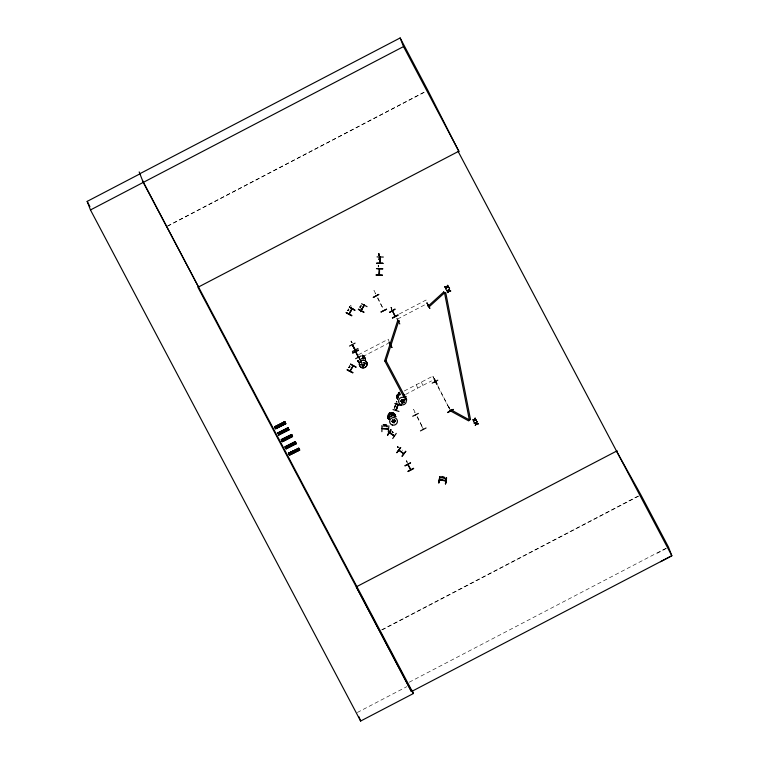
<?xml version="1.0" encoding="UTF-8"?>
<svg xmlns="http://www.w3.org/2000/svg" width="759" height="759" viewBox="0 0 759 759"><rect width="100%" height="100%" fill="white"/><g stroke="black" fill="none" stroke-linecap="round" stroke-linejoin="round"><path stroke-width="0.57" stroke-dasharray="3.79 2.85" d="M378.466 259.18L378.656 259.739M378.589 257.377L378.551 259.55M378.694 255.347L378.95 253.696L378.703 254.246M378.181 267.102L378.343 265.223L378.779 266.418M378.694 255.432L378.921 253.478L379.481 255.688M384.68 424.442L386.179 425.761L383.352 426.008M386.16 424.85L386.967 425.068L382.868 424.746M386.862 426.596L387.337 426.131M386.416 425.533L386.995 425.344L386.416 425.533L387.081 427.251M378.76 255.432L378.864 254.559L379.168 255.347M358.371 360.24L358.286 362.318M362.385 354.956L364.13 356.028L365.781 359.624C363.561 358.058 364.026 357.423 363.722 357.072M364.377 357.603L363.039 356.768M389.803 415.847L388.551 417.45M388.684 417.583L388.599 419.661A3.994 3.899 -21.2 0 1 390.838 414.234A3.994 3.899 -21.2 0 1 396.065 417.004L394.775 414.224L391.976 413M388.921 417.744L388.437 417.516M395.686 416.966A3.928 3.833 -21.2 0 0 390.449 413.247A3.928 3.833 -21.2 0 0 388.874 419.48L389.025 418.465M391.653 414.888L393.912 415.088L393.693 414.604M397.08 397.46L398.39 394.718L400.24 393.75A3.994 3.899 -21.2 0 0 397.545 399.414C395.61 396.957 396.16 392.678 399.538 391.957M396.91 397.593L397.204 398.39L397.526 397.488M393.968 415.126L394.519 414.737M394.671 414.775L393.798 415.23M397.839 397.479L397.327 397.669M440.286 476.197L444.243 477.069L444.964 479.242M443.787 477.231L444.347 477.326L443.787 477.231L444.404 479.147M444.328 477.013L443.531 476.747M440.666 477.895L444.233 478.445L439.47 477.629M444.214 478.512L444.765 478.142L444.262 477.003M395.297 404.765L394.746 406.862L394.879 405.999M394.898 407.023L395.069 406.454L395.278 406.995M395.392 404.737L395.411 406.625M394.149 409.12L395.278 405.23M396.027 402.858L396.805 401.283L396.416 401.748M348.077 309.814L347.783 310.592L348.732 308.666M359.946 306.949L360.411 308.163L359.908 307.006L360.923 305.099M359.975 307.034L360.288 306.247M348.789 367.669L349.747 365.743L348.789 367.669L349.254 368.817M360.961 305.061L360.819 306.873L361.455 306.323M363.447 357.318L363.618 358.001M364.339 357.574L363.627 357.944M388.475 414.831L387.877 417.82M388.836 415.771L388.162 417.735L388.836 419.623A3.937 3.842 -21.2 0 1 390.041 413.608A3.937 3.842 -21.2 0 1 395.667 416.122L395.97 416.871A3.909 3.814 -21.2 0 0 388.674 419.556A3.937 3.842 -21.2 0 1 390.809 414.186A3.937 3.842 -21.2 0 1 395.97 416.909M398.048 396.369L397.621 397.469M388.703 417.763L389.13 416.644M397.944 398.2L398.39 397.261A3.994 3.899 -21.2 0 0 397.972 398.19A3.994 3.899 -21.2 0 1 398.428 397.308L398.001 398.162A3.928 3.833 -21.2 0 1 398.447 397.242M393.532 414.594L394.139 414.167M349.633 366.028L349.036 366.853M396.492 401.539L396.758 401.084L397.175 402.27M392.488 431.719L393.153 432.26L392.469 431.719M402.403 450.457L402.08 449.954M394.139 407.925L394.68 407.346L394.196 407.944M394.775 407.166L395.657 406.046M363.286 357.109L364.254 357.015M364.529 363.4L365.231 362.612A3.994 3.899 -21.2 0 1 363.694 363.997L364.557 363.409L363.684 363.988A3.928 3.833 -21.2 0 0 365.183 362.631M364.899 364.292L365.563 363.457A3.909 3.814 -21.2 0 1 360.117 364.737M397.725 395.515L399.262 394.13M398.067 396.407L400.581 394.652A3.909 3.814 -21.2 0 0 397.593 399.291M388.798 415.78C390.373 413.304 394.348 413.37 395.733 415.998C394.604 408.427 383.437 413.911 388.599 419.727M388.304 417.469L388.304 418.674L387.991 417.867M404.462 399.689L402.915 401.065M389.471 417.526L391.995 415.771L395.012 416.264A3.994 3.899 -21.2 0 0 389.509 417.583A3.994 3.899 -21.2 0 1 394.993 416.274M402.27 402.279L401.226 402.384L403.276 401.966L404.794 400.534M394.841 420.742L395.543 419.955A3.994 3.899 -21.2 0 1 390.961 421.634L393.029 421.691L394.87 420.752M392.308 422.659L394.348 422.232L395.875 420.799M350.364 305.668L350.81 305.241L351.151 306.399M349.263 309.881L348.628 310.44L348.324 309.653M350.279 366.958L349.643 367.508L349.339 366.72M358.514 360.553L358.03 360.534A3.928 3.833 -21.2 0 0 358.409 362.423A3.994 3.899 -21.2 0 1 357.897 360.421M364.889 364.254L361.996 365.316M398.902 393.19L397.346 394.566L396.805 397.545M402.564 400.135L403.418 399.538A3.994 3.899 -21.2 0 1 400.543 400.581L403.39 399.528A3.937 3.842 -21.2 0 1 400.562 400.581M403.257 401.928L404.12 401.331M404.471 402.232L401.596 403.266A3.994 3.899 -21.2 0 0 404.433 402.175M388.788 413.209L389.642 412.611M391.995 412.981C389.528 412.877 387.318 415.268 387.934 417.725M389.509 415.002L390.354 414.414M389.822 415.885L392.707 414.822M393.627 420.391L394.5 419.803A3.937 3.842 -21.2 0 1 391.644 420.856L394.5 419.803M394.348 422.222L395.192 421.596M444.167 478.483L444.765 478.142M657.275 553.245L666.497 548.349M351.54 342.091L351.104 340.962L351.92 342.698M351.389 341.711L350.933 341.322L352.034 342.67L351.616 341.92M351.778 342.205L351.977 342.698M407.109 462.753L406.444 461.036L407.431 462.421M406.805 461.13L406.615 460.685L407.023 461.899M406.9 461.425L406.444 461.036M167.521 226.021L425.704 91.365M167.587 226.182L425.771 91.526M399.338 313.97L426.093 300.023L426.757 301.731M397.583 319.008L425.363 304.52M358.409 354.776L388.247 339.216L388.912 340.933M362.83 356.588L388.551 343.172M404.281 390.999L433.114 375.961L433.768 377.669M405.61 394.424L431.529 380.904M381.568 629.904L638.708 495.788M382.28 629.828L638.793 496.044M409.224 682.218L666.355 548.112M357.309 712.492L406.976 686.591M421.691 425.79L422.678 428.237M390.932 307.604L391.597 309.321M448.711 406.938L449.565 409.139M391.312 307.67L390.999 307.243L391.255 307.699M391.236 307.661L391.9 308.96M363.039 365.212L364.026 364.851M362.337 366.151A3.994 3.899 -21.2 0 0 364.348 365.696L362.347 366.217M398.883 393.171L399.87 392.811A3.994 3.899 -21.2 0 0 397.773 399.3L397.08 397.469M401.245 399.632L402.232 399.272M402.925 401.084L400.904 401.539M388.504 419.215L388.921 419.632A3.994 3.899 -21.2 0 1 389.974 413.456L390.951 413.105M393.912 414.386L395.135 415.164M392.327 419.907L393.304 419.547M361.682 358.447L362.726 358.324M361.692 364.443L362.717 364.348A3.994 3.899 -21.2 0 1 360.658 364.292L362.717 364.367M393.987 414.215L394.652 414.49M378.76 253.971L378.921 253.478L379.614 255.403M379.358 254.607L379.415 255.679M383.067 424.404L384.367 424.585L383.124 424.547M386.179 424.898L382.916 424.888L387.005 426.435M383.219 425.666L385.145 425.733L384.623 424.385M382.024 426.378L386.862 426.52M363.077 356.739L362.024 356.607A3.994 3.899 -21.2 0 1 365.762 359.662A3.909 3.814 -21.2 0 0 362.423 357.65M362.385 357.442L364.367 358.077L365.753 359.567M362.707 358.352L363.751 358.495A3.928 3.833 -21.2 0 0 361.673 358.447A3.994 3.899 -21.2 0 1 363.741 358.504M360.971 365.155L362.015 365.335M397.602 397.071L397.517 399.386A3.994 3.899 -21.2 0 1 400.259 393.817M400.885 401.483A3.994 3.899 -21.2 0 0 404.424 399.632A3.994 3.899 -21.2 0 1 399.889 401.359L400.923 401.52M393.02 415.704L394.955 416.274A3.928 3.833 -21.2 0 0 389.528 417.507M392.005 421.776L390.989 421.615A3.928 3.833 -21.2 0 0 395.496 419.974M440.77 477.458L443.55 477.62L442.174 476.519M391.862 432.184L393.058 432.668L392.28 431.615M365.06 357.717L362.669 355.819A3.928 3.833 -21.2 0 1 365.373 359.624M392.688 412.317L394.433 413.389M392.982 413.171L395.268 415.031L394.974 414.319M393.779 414.945L396.084 416.9M398.077 446.7L397.536 446.501L398.029 447.668M391.578 431.454L393.352 432.592M399.168 447.478L398.352 446.899M363.599 356.237L365.307 358.627M363.959 357.176L365.43 358.656L365.44 359.775M358.988 362.071L357.593 360.582M394.68 415.429L395.477 416.074M387.906 417.934L389.31 419.404A3.909 3.814 -21.2 0 1 389.709 412.754A3.909 3.814 -21.2 0 1 395.392 416.255M388.504 418.769L389.301 419.414M396.824 397.659L397.422 398.494M358.618 362.29L358.03 361.474L358.343 362.261A3.909 3.814 -21.2 0 1 358.514 360.373M437.744 385.638L449.489 408.778L436.88 384.908M375.62 293.6L373.978 290.488L375.307 293.913M377.821 297.746L382.982 308.439L377.498 298.059M415.173 412.45L413.532 409.338L414.86 412.763M417.374 416.596L422.867 428.142M417.052 416.909L422.535 427.289M391.967 309.34L391.492 308.334L391.9 309.368M448.911 406.843L449.764 409.035M432.81 376.303L433.474 378.01M378.732 253.686L379.396 255.394M421.463 382.033L422.791 385.458M391.056 307.205L391.786 309.217M416.34 384.709L417.668 388.134M442.535 477.449L442.013 476.102L442.165 476.586M361.018 305.194L361.322 305.981M395.439 404.879L395.743 405.667M395.316 415.182L395.629 415.97A3.994 3.899 -21.2 0 0 389.974 413.456M365.383 358.779L365.677 359.586A3.909 3.814 -21.2 0 0 362.366 357.508M397.64 446.491L398.067 447.611M386.9 425.078L387.337 426.197M386.426 425.325L387.09 427.032M357.973 361.322L357.679 360.525A3.947 3.852 -21.2 0 0 359.026 361.996M349.842 365.838L350.146 366.616M358.286 362.385L357.574 360.478A3.994 3.899 -21.2 0 0 358.561 362.28L357.906 360.326M396.777 396.454L396.862 397.46M395.392 415.173L395.477 416.198M404.414 399.708A3.928 3.833 -21.2 0 1 399.927 401.359M397.64 399.49A3.928 3.833 -21.2 0 1 400.287 393.93M404.737 400.572A3.909 3.814 -21.2 0 1 400.268 402.223M397.65 399.424A3.909 3.814 -21.2 0 1 400.638 394.822M402.204 399.243A3.909 3.814 -21.2 0 1 401.245 399.595M397.526 398.484A3.909 3.814 -21.2 0 1 399.595 392.137M404.689 400.429A3.909 3.814 -21.2 0 1 400.221 402.08M397.792 399.348A3.994 3.899 -21.2 0 1 399.889 392.868M404.357 399.547A3.937 3.842 -21.2 0 1 400.866 401.369M400.23 393.769A3.937 3.842 -21.2 0 0 397.574 399.338L397.27 398.551A3.937 3.842 -21.2 0 1 399.927 392.982M400.524 400.534A3.994 3.899 -21.2 0 0 403.39 399.481A3.928 3.833 -21.2 0 1 400.505 400.42M397.792 399.206A3.928 3.833 -21.2 0 1 399.86 392.83M398.058 398.304A3.937 3.842 -21.2 0 1 398.503 397.393M404.367 402.071A3.928 3.833 -21.2 0 1 401.549 403.114M388.722 419.765A3.928 3.833 -21.2 0 1 390.411 414.556A3.928 3.833 -21.2 0 1 395.686 416.131M395.818 420.847A3.909 3.814 -21.2 0 1 391.35 422.488M388.731 419.699A3.909 3.814 -21.2 0 1 396.008 417.014M393.285 419.509A3.909 3.814 -21.2 0 1 392.327 419.86M395.762 420.704A3.909 3.814 -21.2 0 1 392.299 422.516M391.606 420.809A3.994 3.899 -21.2 0 0 394.471 419.746A3.928 3.833 -21.2 0 1 391.587 420.685M394.775 420.6A3.937 3.842 -21.2 0 1 390.942 421.482M388.883 419.518A3.994 3.899 -21.2 0 1 389.063 418.513A3.994 3.899 -21.2 0 0 388.864 419.471A3.928 3.833 -21.2 0 1 389.092 418.427M389.576 417.659A3.937 3.842 -21.2 0 1 390.24 416.881M391.084 416.302A3.937 3.842 -21.2 0 1 395.003 416.416M394.614 422.924A3.928 3.833 -21.2 0 1 393.646 423.285M365.458 363.362A3.909 3.814 -21.2 0 1 360.99 365.003M358.362 362.214A3.909 3.814 -21.2 0 1 358.466 360.231M362.375 355.127A3.909 3.814 -21.2 0 1 365.079 358.912A3.947 3.852 -21.2 0 0 362.356 355.013M359.073 362.043A3.909 3.814 -21.2 0 1 357.717 360.601M362.717 364.348A3.928 3.833 -21.2 0 1 360.696 364.282M362.081 356.758A3.928 3.833 -21.2 0 1 365.715 359.728M364.092 362.309A3.928 3.833 -21.2 0 1 363.257 362.887M357.631 360.373A3.928 3.833 -21.2 0 0 358.561 362.128L358.713 361.123A3.994 3.899 -21.2 0 0 358.552 362.119M362.717 355.867A3.994 3.899 -21.2 0 1 365.477 359.728M364.367 365.753A3.937 3.842 -21.2 0 1 362.375 366.199M361.739 358.599A3.937 3.842 -21.2 0 1 363.77 358.665M364.301 365.582A3.928 3.833 -21.2 0 1 362.318 366.037M378.153 265.441L378.343 266.001L378.153 265.441M394.784 406.435L394.803 407.033L394.784 406.435M347.945 310.165L347.85 310.763L347.945 310.165M360.136 306.608L360.051 307.205L360.136 306.608M348.95 367.242L348.865 367.83L348.95 367.242M397.602 446.728L397.934 447.231L397.602 446.728M364.187 362.46L363.314 363.039A3.994 3.899 -21.2 0 0 364.178 362.451M365.164 358.846L365.079 357.831L365.155 358.846M402.631 403.181A3.937 3.842 -21.2 0 0 404.433 402.232A3.994 3.899 -21.2 0 1 402.621 403.171"/><path stroke-width="1.14" d="M358.22 357.091L355.535 351.768M376.132 275.204L382.413 275.375M376.711 263.449L383.01 263.326L376.711 263.468M376.122 274.805L382.403 275.014M383.001 263.401L376.701 263.05M389.784 344.918L390.392 344.567M405.828 396.739L405.353 397.014L405.847 396.767M427.659 305.811L428.237 305.365M348.941 314.055L352.034 308.704L349.453 313.552M349.197 314.017L352.176 308.676M361.645 309.985L361.455 309.89C369.927 295.128 357.072 317.698 361.407 310.004M361.113 310.308L364.367 305.118M379.073 274.72L379.491 268.8L379.472 274.853M379.652 262.965L380.012 256.921M379.158 274.891L379.434 268.667M379.965 262.975L380.278 257.054M382.735 268.895L376.426 268.591L382.716 268.79M352.982 366.426L353.22 365.762M381.948 425.533L381.891 431.653M388.893 425.799L388.295 431.956M377.033 256.884L383.314 257.054M389.282 432.791L394.263 435.96M389.329 432.412L394.082 435.467M396.359 409.888L397.896 405.202M438.607 482.8L439.803 476.709L438.949 482.857M438.911 482.781L440.03 476.747M446.634 477.866L445.457 483.957L446.301 477.819M278.933 425.325L279.34 426.141L279.265 425.211M285.915 438.028L285.754 438.863M286.466 438.474L285.745 438.835M293.543 451.757C293.904 453.588 291.665 451.292 293.553 451.785M360.914 359.87L360.572 360.193M390.003 345.041L390.392 344.842M406.008 396.985L405.581 397.213M393.01 409.556L398.978 411.444M348.988 314.084L349.453 313.771M384.87 361.104L404.111 397.526L405.192 396.957L385.999 360.639L384.841 360.297L397.593 320.753M384.917 361.208L385.999 360.639L398.76 321.104M350.146 370.563L350.203 371.085M415.458 414.983L415.685 414.708M397.896 404.452L395.837 410.183M395.088 403.598L401.141 405.24L395.097 403.56M408.228 464.85L408.019 464.337M407.697 464.28L410.61 469.84L410.638 469.214M410.866 469.679L407.972 464.356M392.498 310.829L394.984 316.342M392.45 310.934L395.192 316.086M434.888 381.805L435.353 381.502M450.03 410.391L450.296 410.856L449.992 410.363M450.495 410.752L450.296 410.306M358.02 356.787L358.447 356.901M346.265 312.793L351.796 315.659L346.284 312.651M351.749 315.725L346.265 312.699M358.466 309.103L363.941 312.072M363.817 312.385L358.333 309.463M347.157 370.06L352.774 372.669M347.299 369.709L352.755 372.707M349.557 306.987L354.87 310.222L349.387 307.186M354.87 310.222L349.548 306.987M361.578 303.723L367.062 306.655M350.611 364.054L356.075 367.024M350.193 371.255L353.267 365.895M443.673 291.873L444.537 292.86L469.309 419.86L468.701 420.903L450.514 410.942L451.083 409.784M446.88 287.348L448.882 287.538L446.88 287.348L445.922 289.075L446.472 287.291L444.717 286.769L446.69 286.959L447.658 285.204L447.905 285.688C444.954 287.86 451.159 286.883 447.07 286.949L447.905 285.688M450.485 290.564L450.751 291.077L448.749 290.877L447.791 292.613L448.341 290.82L446.814 290.744C446.254 289.596 450.096 291.513 449.527 288.733L448.967 290.555L450.514 290.64L448.967 290.555M448.56 290.488L449.527 288.733M448.778 290.953L447.573 292.196M476.424 420.296L474.641 419.774L475.2 417.962L474.233 419.718C469.812 419.623 475.428 419.632 473.464 421.843L474.422 420.106L476.396 420.23M476.073 423.18L477.069 421.501L476.51 423.313L478.293 423.835L476.32 423.712L475.333 425.372L475.884 423.588L474.128 423.067L476.073 423.18L474.128 423.067M476.102 423.256L477.069 421.501M478.293 423.835L476.291 423.645L475.333 425.372M396.17 410.496L398.105 404.519M474.641 419.774L475.447 418.446M382.109 428.531L388.342 428.645M387.688 428.74L382.764 428.683M390.838 429.869L387.536 435.201L391.037 429.964M392.707 438.55L396.255 433.398M400.439 447.506L396.929 452.706L400.638 447.611M396.862 452.649L400.676 447.63M403.276 453.55L403.617 453.74M405.723 451.263L401.966 456.33L405.809 451.368M349.927 370.942L353.077 365.791M423.389 429.357L423.237 428.987M388.295 429.006L382.062 428.408M451.131 409.898L469.309 419.86L470.514 419.613L445.742 292.613L444.537 292.86L429.006 306.949L428.19 306.076L443.711 291.987M439.461 479.792L445.571 480.551M398.968 321.104L398.456 321.323L398.76 320.668M396.957 318.476L399.803 323.941M359.035 357.707L361.882 363.172M403.674 394.566L406.53 400.021M406.739 399.917L403.911 394.367M139.874 173.707L400.154 37.95L427.81 90.264L458.815 151.231L458.199 151.553L671.838 555.749L660.558 561.726M349.51 346.047L355.089 343.106M354.776 349.425L352.413 345.07M352.413 351.483L357.992 348.523M405.05 465.827L410.6 462.81L405.021 465.76M407.972 471.292L413.503 468.246M408.105 471.548L413.693 468.607M412.156 690.32L413.399 693.527L360.62 721.05L90.473 209.949L87.162 201.391L139.931 173.868M90.473 209.949L403.503 46.593L400.154 37.95M458.815 151.231L197.919 287.3L411.558 691.506L671.838 555.749L668.451 547.011L640.805 494.697L616.536 451.112M458.237 151.62L458.853 151.307L403.503 46.593M617.152 450.799L356.256 586.868L411.34 691.61M378.769 294.473L373.2 297.462L378.722 294.407M386.521 309.169L380.904 312.044L386.587 309.293M412.725 416.264L418.351 413.408M420.458 430.894L426.065 427.991M394.984 309.198L389.519 312.366L394.974 309.179M398.133 315.251L392.517 318.116M428.228 305.526L427.697 305.573M398.902 320.772L398.285 320.991M429.755 308.325L426.881 302.784L429.831 308.268M390.477 344.909L389.86 344.766M360.724 360.468L361.151 360.212M391.91 347.518L389.044 341.977L391.881 347.442M436.757 384.187L434.006 378.75M432.203 383.143L437.791 380.193M434.717 381.511L435.192 382.356L435.144 381.644M393.987 435.571L394.566 435.951L389.509 432.583M447.772 412.592L453.199 409.348M274.606 426.938L284.767 421.767L274.673 427.07L275.612 428.92L285.792 423.778L284.71 421.662L274.559 426.833L274.862 427.44L285.042 422.308L274.881 427.469M274.786 427.289L284.957 422.127M285.365 422.934L284.986 422.421M275.308 428.332L285.602 423.427L275.299 428.304M275.432 428.56L285.46 423.133L285.773 423.759M275.479 428.655L285.64 423.494M288.135 428.142L278.117 433.588L277.794 432.962L287.974 427.839L289.027 429.907L278.847 435.03L278.544 434.442L288.752 429.376L278.534 434.423M277.917 433.199L288.012 427.896L277.785 432.953M278.657 434.67L288.695 429.262L289.018 429.879M291.788 435.068L291.475 434.461L291.798 435.087L281.617 440.211L281.314 439.622L291.532 434.556L292.547 436.567L282.376 441.719L282.063 441.093L292.243 435.97L282.177 441.33M281.304 439.613L291.541 434.594M281.447 439.888L291.655 434.803M291.712 434.907L281.636 440.248M291.836 435.163L292.12 435.723M282.054 441.083L292.272 436.027M282.111 441.197L292.395 436.273M282.357 441.681L292.471 436.416M285.849 448.275L296.171 443.398L285.858 448.284L286.171 448.892L296.342 443.749L295.27 441.634L285.109 446.814L285.422 447.421L295.45 441.994M285.289 447.165L295.507 442.099L285.289 447.155M285.982 448.512L296.086 443.256M289.577 455.343L288.553 453.303L298.904 448.531L288.828 453.863L288.505 453.237L298.809 448.351M289.435 455.058L299.653 450.002L298.714 448.18L288.553 453.303M298.904 448.531L288.695 453.597L298.923 448.56M299.321 449.337L298.942 448.825M289.255 454.717L299.473 449.651L299.729 450.153L289.397 454.992M299.492 449.679L289.378 454.945L299.473 449.651M352.65 352.812L358.314 350.022M361.227 355.838L355.601 358.694M380.06 257.045L379.737 263.088M434.233 378.637L437.07 384.101M282.832 431.51L282.139 432.127L282.822 431.482M289.891 446.083L290.251 445.542M439.689 479.697L445.675 480.751M352.261 344.738L354.994 349.899M474.612 419.708L476.187 419.86M440.163 479.944L445.011 480.855M290.261 445.561L289.701 445.191L289.388 445.875M352.451 344.643L355.278 349.747M397.64 320.867L398.798 321.209M286.143 438.019L286.475 438.493M347.29 369.718L352.793 372.745M390.819 429.86L387.536 435.201M355.753 352.271L355.677 351.54M355.848 351.749L358.466 357.119M288.012 427.896L288.268 428.408M288.875 429.622L278.714 434.784M296.076 443.218L296.333 443.73M296.2 443.465L286.039 448.626M298.723 448.171L298.98 448.683M285.109 446.795L295.327 441.738L285.156 446.88L286.181 448.911M448.626 287.025L448.882 287.538M444.717 286.769L444.973 287.281M446.586 290.308L446.842 290.811M413.399 693.527L143.223 182.35L139.172 171.913M87.162 201.391L89.923 206.628M142.464 180.395L198.526 286.987M453.389 409.727L447.63 412.327M359.073 357.612L361.958 363.134M297.689 448.702L298.629 450.533M290.545 435.192L291.342 436.738M294.283 442.269L295.223 444.1M286.968 428.427L287.908 430.258M290.488 435.087L291.428 436.909M283.733 422.298L284.672 424.129M289.862 444.518L290.792 446.311M293.259 450.95L294.198 452.772M282.547 430.676L283.486 432.497M287.006 439.157L286.067 437.326M279.303 424.547L280.242 426.368M292.234 451.472L293.173 453.294M285.033 437.858L285.972 439.679M289.767 446.871L288.828 445.04M278.278 425.068L279.198 426.862M281.513 431.197L282.452 433.019M288.856 447.336L287.917 445.505M291.314 451.937L292.253 453.768M280.602 431.662L281.542 433.493M284.113 438.322L285.061 440.144M277.358 425.533L278.287 427.336M286.883 446.036L287.822 447.857M290.28 452.459L291.209 454.262M283.088 438.844L284.027 440.675M277.272 427.886L276.333 426.065M279.568 432.184L280.498 433.987M286.2 446.387L287.139 448.208M289.596 452.81L290.526 454.613M282.395 439.195L283.335 441.026M276.58 428.237L275.64 426.406M282.31 441.548L281.371 439.717M295.27 441.643L295.583 442.25M292.224 435.932L292.538 436.539M284.72 421.672L285.023 422.279M277.936 433.237L278.866 435.068M392.375 317.85L397.953 314.871M445.704 288.667L445.922 289.075M403.807 453.484L398.836 449.992M403.684 453.749L398.807 450.362L399.329 450.267M358.457 350.316L352.802 353.115M355.905 367.223L350.44 364.254M279.805 434.338L278.876 432.535M358.96 716.771L360.62 721.05M446.292 477.753L445.476 483.967L446.311 477.753M288.192 428.256L277.974 433.323L288.211 428.285M401.264 404.775A3.909 3.814 -21.2 0 0 406.264 400.23A3.909 3.814 -21.2 0 0 399.832 398.314A3.909 3.814 -21.2 0 0 401.264 404.775M392.337 425.04A3.909 3.814 -21.2 0 0 397.346 420.505A3.909 3.814 -21.2 0 0 390.913 418.579A3.909 3.814 -21.2 0 0 392.337 425.04M362.034 367.745A3.947 3.852 -21.2 0 0 367.071 363.172A3.909 3.814 -21.2 0 0 360.601 361.237A3.947 3.852 -21.2 0 0 362.034 367.745M367.071 363.172A3.947 3.852 -21.2 0 0 360.582 361.237A3.909 3.814 -21.2 0 0 362.034 367.698A3.909 3.814 -21.2 0 0 367.033 363.163"/></g></svg>
